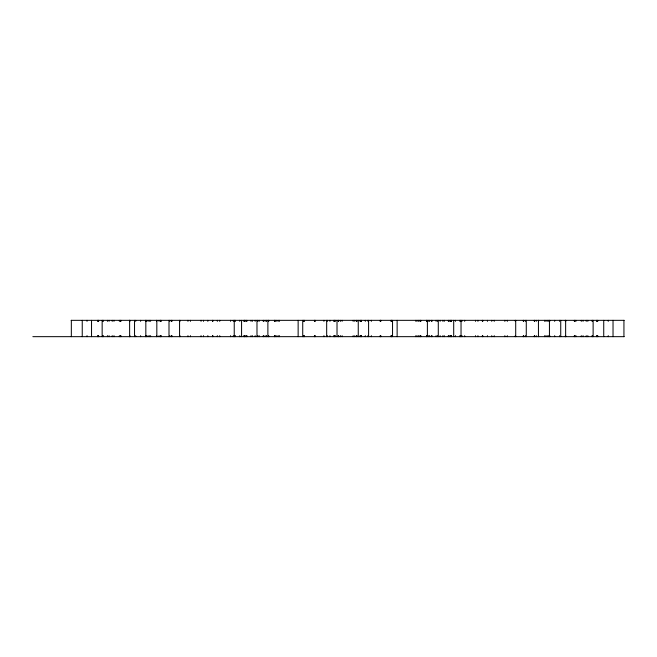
<?xml version="1.0" encoding="UTF-8"?>
<svg xmlns="http://www.w3.org/2000/svg" width="657" height="657" viewBox="0 0 657 657"><rect width="100%" height="100%" fill="white"/><g stroke="black" fill="none" stroke-linecap="round" stroke-linejoin="round"><path stroke-width="0.99" d="M71.334 336.663L71.334 320.337M241.571 320.337L241.571 336.663M453.7 336.663L453.7 320.337M623.936 320.337L623.936 336.663M71.12 320.337L624.15 320.337M32.85 336.663L624.15 336.663M613.03 320.337L613.03 336.663M608.242 320.337L608.242 321.355M608.242 335.645L608.242 336.663M603.734 320.337L603.734 336.663M597.714 320.337L597.714 321.355M597.714 335.645L597.714 336.663M597.057 320.337L597.057 321.355M597.057 335.645L597.057 336.663M596.663 320.337L596.663 321.355M596.663 335.645L596.663 336.663M593.123 320.337L593.123 336.663M592.458 320.337L592.458 321.355M592.458 335.645L592.458 336.663M592.072 320.337L592.072 321.355M592.072 335.645L592.072 336.663M587.826 320.337L587.826 321.355M587.826 335.645L587.826 336.663M586.208 320.337L586.208 321.355M586.208 335.645L586.208 336.663M583.063 320.337L583.063 321.355M583.063 335.645L583.063 336.663M581.281 320.337L581.281 321.355M581.281 335.645L581.281 336.663M575.902 320.337L575.902 321.355M575.902 335.645L575.902 336.663M574.9 320.337L574.9 321.355M574.9 335.645L574.9 336.663M574.349 320.337L574.349 321.355M574.349 335.645L574.349 336.663M565.718 320.337L565.718 321.355M565.661 335.645L565.718 336.663M565.636 320.337L565.636 336.663M565.381 320.337L565.381 321.355M565.381 335.645L565.381 336.663M560.733 320.337L560.733 336.663M559.559 320.337L559.559 321.355M559.608 335.645L559.559 336.663M554.664 320.337L554.664 321.355M554.664 335.645L554.664 336.663M549.761 320.337L549.761 321.355M549.761 335.645L549.761 336.663M549.441 320.337L549.441 336.663M548.669 320.337L548.669 321.355M548.669 335.645L548.669 336.663M547.232 320.337L547.232 321.355M547.232 335.645L547.232 336.663M545.926 320.337L545.926 321.355M545.926 335.645L545.926 336.663M544.686 320.337L544.686 321.355M544.686 335.645L544.686 336.663M538.576 320.337L538.576 321.355M538.576 335.645L538.576 336.663M538.444 320.337L538.444 336.663M536.219 320.337L536.219 321.355M536.219 335.645L536.219 336.663M534.461 320.337L534.527 321.355M534.527 335.645L534.461 336.663M534.338 320.337L534.338 321.355M534.338 335.645L534.338 336.663M526.273 320.337L526.273 336.663M525.386 320.337L525.386 321.355M525.386 335.645L525.386 336.663M523.695 320.337L523.695 321.355M523.695 335.645L523.695 336.663M523.333 320.337L523.333 321.355M523.333 335.645L523.333 336.663M515.704 320.337L515.704 336.663M515.293 320.337L515.293 321.355M515.293 335.645L515.293 336.663M507.311 320.337L507.311 321.355M507.311 335.645L507.311 336.663M504.855 320.337L504.855 321.355M504.855 335.645L504.855 336.663M494.22 320.337L494.22 321.355M494.22 335.645L494.22 336.663M491.756 320.337L491.756 321.355M491.756 335.645L491.756 336.663M487.437 320.337L487.437 321.355M487.437 335.645L487.437 336.663M482.78 320.337L482.78 321.355M482.78 335.645L482.78 336.663M482.361 320.337L482.361 321.355M482.361 335.645L482.361 336.663M477.935 320.337L477.935 321.355M477.935 335.645L477.935 336.663M475.553 320.337L475.553 321.355M475.553 335.645L475.553 336.663M464.671 320.337L464.671 321.355M464.671 335.645L464.671 336.663M461.945 320.337L461.945 321.355M461.945 335.645L461.945 336.663M461.033 320.337L461.033 336.663M460.623 320.337L460.623 321.355M460.623 335.645L460.623 336.663M459.851 320.337L459.851 321.355M459.851 335.645L459.851 336.663M455.498 320.337L455.498 321.355M455.498 335.645L455.498 336.663M451.17 320.337L451.17 321.355M451.17 335.645L451.17 336.663M451.063 320.337L451.063 321.355M451.063 335.645L451.063 336.663M450.948 320.337L450.948 321.355M450.948 335.645L450.948 336.663M450.061 320.337L450.061 321.355M450.061 335.645L450.061 336.663M449.018 320.337L449.018 321.355M449.018 335.645L449.018 336.663M448.337 320.337L448.337 321.355M448.337 335.645L448.337 336.663M444.255 320.337L444.255 321.355M444.255 335.645L444.255 336.663M442.892 320.337L442.892 321.355M442.892 335.645L442.892 336.663M440.116 320.337L440.116 321.355M440.116 335.645L440.116 336.663M438.285 320.337L438.285 336.663M437.455 320.337L437.455 321.355M437.455 335.645L437.455 336.663M436.092 320.337L436.092 321.355M436.092 335.645L436.092 336.663M432.01 320.337L432.01 321.355M432.01 335.645L432.01 336.663M431.329 320.337L431.329 321.355M431.329 335.645L431.329 336.663M429.415 320.337L429.415 321.355M429.415 335.645L429.415 336.663M428.734 320.337L428.734 321.355M428.734 335.645L428.734 336.663M427.387 320.337L427.387 336.663M426.689 320.337L426.689 321.355M426.689 335.645L426.689 336.663M426.565 320.337L426.565 321.355M426.565 335.645L426.565 336.663M420.808 320.337L420.808 321.355M420.808 335.645L420.808 336.663M420.57 320.337L420.57 321.355M420.57 335.645L420.57 336.663M419.839 320.337L419.839 321.355M419.839 335.645L419.839 336.663M418.443 320.337L418.443 321.355M418.443 335.645L418.443 336.663M417.047 320.337L417.047 321.355M417.047 335.645L417.047 336.663M415.848 320.337L415.848 321.355M415.848 335.645L415.848 336.663M397.132 320.337L397.132 336.663M392.541 320.337L392.541 336.663M391.72 320.337L391.72 321.355M391.72 335.645L391.72 336.663M391.219 320.337L391.219 321.355M391.219 335.645L391.219 336.663M391.137 320.337L391.137 321.355M391.137 335.645L391.137 336.663M380.822 320.337L380.822 321.355M380.822 335.645L380.822 336.663M380.419 320.337L380.419 321.355M380.419 335.645L380.419 336.663M380.173 320.337L380.173 321.355M380.173 335.645L380.173 336.663M371.336 320.337L371.336 321.355M371.336 335.645L371.336 336.663M368.593 320.337L368.593 336.663M367.969 320.337L367.969 321.355M367.969 335.645L367.969 336.663M365.317 320.337L365.317 321.355M365.317 335.645L365.317 336.663M361.334 320.337L361.334 321.355M361.334 335.645L361.334 336.663M361.12 320.337L361.12 321.355M361.12 335.645L361.12 336.663M360.488 320.337L360.488 321.355M360.488 335.645L360.488 336.663M360.028 320.337L360.028 321.355M360.028 335.645L360.028 336.663M358.254 320.337L358.254 336.663M357.014 320.337L357.014 321.355M357.014 335.645L357.014 336.663M356.562 320.337L356.562 321.355M356.562 335.645L356.562 336.663M354.796 320.337L354.796 321.355M354.796 335.645L354.796 336.663M353.154 320.337L353.154 321.355M353.154 335.645L353.154 336.663M342.116 320.337L342.116 321.355M342.116 335.645L342.116 336.663M340.474 320.337L340.474 321.355M340.474 335.645L340.474 336.663M338.708 320.337L338.708 321.355M338.708 335.645L338.708 336.663M338.256 320.337L338.256 321.355M338.256 335.645L338.256 336.663M337.016 320.337L337.016 336.663M335.242 320.337L335.242 321.355M335.242 335.645L335.242 336.663M334.783 320.337L334.783 321.355M334.783 335.645L334.783 336.663M334.15 320.337L334.15 321.355M334.15 335.645L334.15 336.663M333.937 320.337L333.937 321.355M333.937 335.645L333.937 336.663M329.954 320.337L329.954 321.355M329.954 335.645L329.954 336.663M327.301 320.337L327.301 321.355M327.301 335.645L327.301 336.663M326.677 320.337L326.677 336.663M323.934 320.337L323.934 321.355M323.934 335.645L323.934 336.663M315.105 320.337L315.105 321.355M315.105 335.645L315.105 336.663M314.851 320.337L314.851 321.355M314.851 335.645L314.851 336.663M314.448 320.337L314.448 321.355M314.448 335.645L314.448 336.663M304.134 320.337L304.134 321.355M304.134 335.645L304.134 336.663M304.051 320.337L304.051 321.355M304.051 335.645L304.051 336.663M303.55 320.337L303.55 321.355M303.55 335.645L303.55 336.663M302.729 320.337L302.729 336.663M298.138 320.337L298.138 336.663M279.43 320.337L279.43 321.355M279.43 335.645L279.43 336.663M278.223 320.337L278.223 321.355M278.223 335.645L278.223 336.663M276.827 320.337L276.827 321.355M276.827 335.645L276.827 336.663M275.431 320.337L275.431 321.355M275.431 335.645L275.431 336.663M274.7 320.337L274.7 321.355M274.7 335.645L274.7 336.663M274.462 320.337L274.462 321.355M274.462 335.645L274.462 336.663M268.705 320.337L268.705 321.355M268.705 335.645L268.705 336.663M268.582 320.337L268.582 321.355M268.582 335.645L268.582 336.663M267.884 320.337L267.884 336.663M266.537 320.337L266.537 321.355M266.537 335.645L266.537 336.663M265.855 320.337L265.855 321.355M265.855 335.645L265.855 336.663M263.942 320.337L263.942 321.355M263.942 335.645L263.942 336.663M263.26 320.337L263.26 321.355M263.26 335.645L263.26 336.663M259.178 320.337L259.178 321.355M259.178 335.645L259.178 336.663M257.823 320.337L257.823 321.355M257.823 335.645L257.823 336.663M256.986 320.337L256.986 336.663M255.154 320.337L255.154 321.355M255.154 335.645L255.154 336.663M252.378 320.337L252.378 321.355M252.378 335.645L252.378 336.663M251.015 320.337L251.015 321.355M251.015 335.645L251.015 336.663M246.933 320.337L246.933 321.355M246.933 335.645L246.933 336.663M246.252 320.337L246.252 321.355M246.252 335.645L246.252 336.663M245.217 320.337L245.217 321.355M245.217 335.645L245.217 336.663M244.322 320.337L244.322 321.355M244.322 335.645L244.322 336.663M244.207 320.337L244.207 321.355M244.207 335.645L244.207 336.663M244.1 320.337L244.1 321.355M244.1 335.645L244.1 336.663M239.772 320.337L239.772 321.355M239.772 335.645L239.772 336.663M235.42 320.337L235.42 321.355M235.42 335.645L235.42 336.663M234.648 320.337L234.648 321.355M234.648 335.645L234.648 336.663M234.237 320.337L234.237 336.663M233.325 320.337L233.325 321.355M233.325 335.645L233.325 336.663M230.599 320.337L230.599 321.355M230.599 335.645L230.599 336.663M219.717 320.337L219.717 321.355M219.717 335.645L219.717 336.663M217.336 320.337L217.336 321.355M217.336 335.645L217.336 336.663M212.909 320.337L212.909 321.355M212.909 335.645L212.909 336.663M212.49 320.337L212.49 321.355M212.49 335.645L212.49 336.663M207.834 320.337L207.834 321.355M207.834 335.645L207.834 336.663M203.514 320.337L203.514 321.355M203.514 335.645L203.514 336.663M201.05 320.337L201.05 321.355M201.05 335.645L201.05 336.663M190.423 320.337L190.423 321.355M190.423 335.645L190.423 336.663M187.959 320.337L187.959 321.355M187.959 335.645L187.959 336.663M179.977 320.337L179.977 321.355M179.977 335.645L179.977 336.663M179.566 320.337L179.566 336.663M171.937 320.337L171.937 321.355M171.937 335.645L171.937 336.663M171.576 320.337L171.576 321.355M171.576 335.645L171.576 336.663M169.884 320.337L169.884 321.355M169.884 335.645L169.884 336.663M168.997 320.337L168.997 336.663M160.932 320.337L160.932 321.355M160.932 335.645L160.932 336.663M160.809 320.337L160.809 321.355M160.809 335.645L160.809 336.663M160.743 320.337L160.743 321.355M160.743 335.645L160.743 336.663M159.051 320.337L159.051 321.355M159.051 335.645L159.051 336.663M156.826 320.337L156.826 336.663M156.695 320.337L156.695 321.355M156.695 335.645L156.695 336.663M150.584 320.337L150.584 321.355M150.584 335.645L150.584 336.663M149.344 320.337L149.344 321.355M149.344 335.645L149.344 336.663M148.047 320.337L148.047 321.355M148.047 335.645L148.047 336.663M146.601 320.337L146.601 321.355M146.601 335.645L146.601 336.663M145.829 320.337L145.829 336.663M145.509 320.337L145.509 321.355M145.509 335.645L145.509 336.663M140.606 320.337L140.606 321.355M140.606 335.645L140.606 336.663M135.662 320.337L135.712 321.355M135.662 335.645L135.712 336.663M134.537 320.337L134.537 336.663M129.897 320.337L129.897 321.355M129.897 335.645L129.897 336.663M129.61 320.337L129.634 336.663M129.56 320.337L129.56 321.355M129.56 335.645L129.56 336.663M120.921 320.337L120.921 321.355M120.921 335.645L120.921 336.663M120.371 320.337L120.371 321.355M120.371 335.645L120.371 336.663M119.369 320.337L119.369 321.355M119.369 335.645L119.369 336.663M113.99 320.337L113.99 321.355M113.99 335.645L113.99 336.663M112.207 320.337L112.207 321.355M112.207 335.645L112.207 336.663M109.062 320.337L109.062 321.355M109.062 335.645L109.062 336.663M107.444 320.337L107.444 321.355M107.444 335.645L107.444 336.663M103.198 320.337L103.198 321.355M103.198 335.645L103.198 336.663M102.812 320.337L102.812 321.355M102.812 335.645L102.812 336.663M102.155 320.337L102.155 336.663M98.607 320.337L98.607 321.355M98.607 335.645L98.607 336.663M98.213 320.337L98.213 321.355M98.213 335.645L98.213 336.663M97.564 320.337L97.564 321.355M97.564 335.645L97.564 336.663M91.537 320.337L91.537 336.663M87.028 320.337L87.028 321.355M87.028 335.645L87.028 336.663M82.24 320.337L82.24 336.663"/></g></svg>
